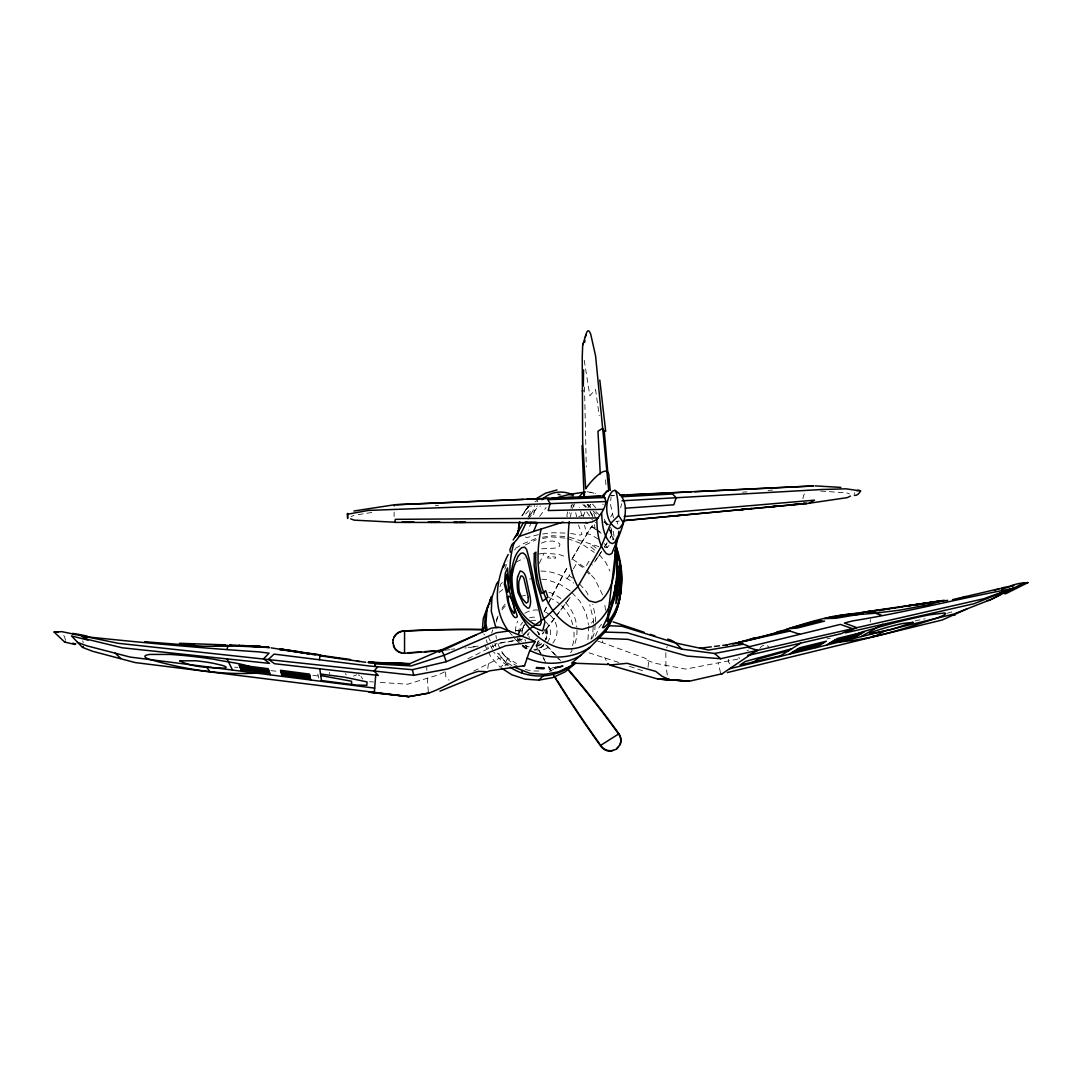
<?xml version="1.0" encoding="UTF-8"?>
<svg xmlns="http://www.w3.org/2000/svg" width="1082" height="1082" viewBox="0 0 1082 1082"><rect width="100%" height="100%" fill="white"/><g stroke="black" fill="none" stroke-linecap="round" stroke-linejoin="round"><path stroke-width="0.75" stroke-dasharray="5 3.75" d="M605.474 610.289L604.608 602.349M802.912 498.721L803.412 495.962A126.012 29.038 86.8 0 1 804.71 493.5M593.45 623.218L593.612 620.392L589.771 604.811M595.384 621.907L595.614 617.89L592.814 604.202M587.932 639.584L588.838 626.356L593.612 620.392M593.179 627.087L592.706 634.106L590.975 639.178L593.031 636.838M595.195 624.639L594.694 631.807L592.057 639.557M870.171 622.177L870.428 619.472M728.429 659.29L728.646 662.306L730.512 664.727M317.865 674.154L318.717 678.022M665.836 652.622L665.917 665.322L667.513 676.399M583.13 516.885L585.078 511.543M648.077 667.215L648.483 662.59L645.9 658.505L602.431 642.627L602.688 640.855M488.496 663.537L487.549 669.88M621.609 503.779L620.662 507.715M445.635 671.976L445.77 676.737L449.03 680.226M613.48 517.886L610.316 503.603L611.06 497.287M567.523 511.948L566.914 515.654A5.451 1.014 -73.3 0 0 567.495 516.533L568.943 514.045A6.451 1.204 -73.3 0 0 569.47 512.679M570.16 517.155L571.269 512.8M528.922 516.1L530.68 509.771L529.788 509.541L523.052 516.939M531.357 521.754L528.341 530.18M533.548 514.667L535.617 507.945L537.254 505.903M499.979 586.687L500.871 583.915L502.684 582.319M504.78 569.227L507.864 560.936M522.119 515.857L529.355 505.308M571.039 508.188L571.905 504.915L568.686 508.932M595.479 636L598.995 627.492L601.619 624.206M854.293 493.649L854.401 493.446A45.728 11.523 87.3 0 1 854.875 492.756M539.336 563.384L544.016 553.145L558.785 554.363L567.157 557.271M572.378 508.445L574.515 503.955M507.512 658.302L504.915 663.793L500.114 667.188L490.944 657.045L484.844 644.994M666.62 647.82L667.31 646.63M610.708 517.02L612.561 513.571M520.009 630.454L520.604 629.413M522.822 628.169L523.39 627.195M567.144 578.735L572.594 570.241M573.406 568.834L576.665 563.195L584.51 568.699M492.77 629.913L491.661 632.997M530.897 513.991L535.022 507.472L534.116 505.348M521.822 515.762L528.138 506.863M537.483 642.951L539.066 640.571M599.076 555.242L599.306 554.89A1200.425 1077.104 -7.2 0 0 601.051 552.212M546.167 638.691L545.531 639.611A12.714 12.565 32.6 0 0 546.18 629.995M542.785 645.913L543.462 644.94A13.931 13.768 32.6 0 1 533.926 649.498M759.834 648.416C761.363 645.156 766.191 643.939 768.68 646.793M539.661 516.466L546.112 507.444M528.124 519.184L536.51 508.608L540.418 505.97M587.851 507.837L590.664 504.496L589.636 504.496M525.325 510.406L528.922 506.254M515.559 548.303L523.553 543.597L536.983 538.106M524.675 511.245L528.3 507.093M528.03 517.155L531.005 513.815M609.044 545.463L607.07 547.519L604.459 547.681M513.166 636.595L517.169 641.396L520.009 638.407M353.449 676.115L356.668 674.816M514.477 549.994L515.424 549.156M602.566 594.843L594.843 579.005L590.961 574.745L590.082 575.475L586.363 570.958M499.248 592.3L502.765 589.433M504.902 665.728L507.282 663.956A40.494 40.007 32.6 0 0 509.622 665.863M351.068 516.682L353.922 515.316M537.118 644.669L539.959 642.573M535.076 501.818L537.524 500.222M473.673 671.124L498.423 658.735L505.348 656.544L516.506 663.55M467.938 658.735L495.962 644.818L496.827 646.698M516.141 562.072L524.161 558.163M525.379 544.976L536.307 539.688M444.459 671.936L438.278 674.884L407.589 684.216L376.793 682.187M578.748 516.628L583.401 514.91M947.088 613.305L951.551 611.912L951.917 613.007M737.938 659.073L685.772 669.082L654.664 663.198L647.523 660.453M826.973 638.948L830.205 638.272M915.102 620.825L924.975 618.796M542.677 538.511L551.414 536.902L566.765 538.254M747.094 650.431L748.555 650.16M538.538 534.643L526.718 537.592L525.433 536.983M529.423 579.032L532.452 578.491M538.227 554.146L544.016 553.145M371.775 512.489L357.087 514.802M542.434 537.24L552.375 535.739L564.723 536.496M542.65 533.967L552.97 532.75L564.993 533.047M768.085 490.417L772.575 490.105M615.928 521.375L619.269 521.064M614.4 495.434L611.032 495.597L614.508 495.799M610.586 495.827L613.954 495.664M642.505 670.691L626.938 665.471M435.329 505.335L436.344 505.389A5.965 1.217 -3.2 0 1 438.44 505.74M586.917 491.715L595.709 493.433M369.598 681.714L373.56 681.971M820.683 491.079L846.854 492.919L849.397 493.879M540.892 571.08C552.821 571.053 564.371 575.773 573.703 583.036M541.69 579.195L546.302 579.533L559.408 583.942L570.917 591.408M234.632 667.175L237.918 667.472M270.96 670.637L279.345 671.584M312.887 675.371L317.919 675.939M557.514 493.933L560.111 494.231M558.001 494.758L561.112 495.123M602.431 642.627L597.832 641.22M588.96 652.825L619.269 662.603M570.606 533.494L580.452 535.063L582.021 534.332L578.505 525.122M589.933 492.094L594.086 493.176M569.294 537.145L598.86 546.613M358.237 674.925L359.711 675.466M567.509 538.498L581.332 543.597L594.261 552.388M604.148 521.822L608.909 524.824M603.918 522.187L608.666 525.203M587.134 504.672L590.055 506.173M598.157 539.066L591.043 534.751L586.715 533.548L584.564 525.46M572.784 559.34L585.078 567.739L588.851 561.436L592.206 564.98M569.335 575.881L572.73 578.072M511.881 665.592L504.388 660.723L497.504 653.122M507.499 665.484L503.13 662.63L493.757 652.108M594.586 528.111L591.611 526.555A936.052 857.58 68.7 0 0 572.392 558.434M595.952 529.084L601.443 532.939M595.736 529.45L591.611 526.555A10.888 10.631 32.3 0 1 593.396 524.432M597.102 530.41L601.213 533.304M517.169 641.396L521.01 644.101M522.281 645.007L529.964 650.431M483.789 633.984L484.682 634.796M593.017 510.975L596.412 514.004M584.199 504.807L586.417 506.849M582.9 504.618L585.998 507.458M588.094 505.483L590.055 507.282M595.871 511.624L600.524 515.965M587.837 504.158L590.61 507.458M587.837 505.078L589.068 506.376M505.348 656.544L500.222 650.931M579.654 584.145L586.485 591.651L589.649 598.048M571.932 592.517L580.033 601.43L586.146 613.345L588.513 624.733M592.476 504.09L595.722 507.674M572.5 504.307L574.15 506.187M586.701 511.935L592.463 520.036M599.279 554.687L605.798 562.424L609.95 571.08M587.039 570.079L590.961 574.745M509.162 631.807L512.165 635.404M345.266 673.586L346.281 674.83M360.996 676.385L362.686 679.05M603.229 504.469L602.566 504.09M589.933 510.988L593.193 516.371M604.405 543.678L607.218 547.357M537.132 501.034L537.686 501.845M604.189 521.105L607.462 526.258M609.707 529.815L613.886 539.336M594.316 524.608L595.046 527.84M590.434 512.611L593.058 517.169M604.297 519.346L607.462 525.054M739.52 658.708L738.857 657.342M604.716 657.315L606.231 660.561M492.283 644.804L493.608 647.415M490.538 645.765L492.472 649.565M609.044 527.894L613.359 539.512M720.517 672.788L718.299 663.05M329.28 672.422L329.699 673.883M488.631 637.339L490.349 641.004M581.967 516.141L579.668 507.539M593.707 513.057L595.452 517.926M610.424 530.099L613.345 538.971M610.045 530.951L613.061 540.121M82.732 640.855L83.233 642.694M487.238 643.222L486.454 639.868M575.719 512.733L576.625 516.885M584.212 360.265L589.852 395.633L595.56 389.588L599.239 415.664M487.914 646.901L488.198 648.659M613.372 531.384L614.184 537.727M617.119 521.281L617.43 523.999M428.31 691.79L427.025 674.573M605.541 479.772L605.906 484.668M65.461 640.057L64.42 636.311A524.973 70.276 89.3 0 0 61.823 634.174M426.849 670.326L426.741 666.485M394.105 516.56L394.078 514.572A128.839 3.638 87.2 0 1 394.146 512.124M584.496 387.058L586.295 466.978M521.294 639.57A1009.465 954.73 61.5 0 1 494.88 643.993M474.944 646.793A1009.465 954.73 61.5 0 1 464.949 648.037M449.909 649.7A1009.465 954.73 61.5 0 1 444.891 650.201M522.755 639.016A1008.397 953.756 61.5 0 1 496.368 643.465M478.136 646.089A1008.397 953.756 61.5 0 1 468.154 647.374M454.805 648.902A1008.397 953.756 61.5 0 1 451.465 649.254M516.019 630.684A1128.147 1030.456 -25.3 0 1 522.62 630.982M515.843 630.427A1127.092 1029.577 -25.3 0 1 524.08 630.82M551.32 670.867A1414.526 1291.881 -31.9 0 1 547.898 665.214M544.503 659.533A1414.526 1291.881 -31.9 0 1 542.812 656.693M541.135 653.853A1414.526 1291.881 -31.9 0 1 536.158 645.278L535.847 645.575A1416.162 1293.274 -31.9 0 0 540.838 654.15M551.022 671.192A1416.162 1293.274 -31.9 0 1 547.6 665.525M545.896 662.698A1416.162 1293.274 -31.9 0 1 542.515 657.004M545.626 644.75A847.111 770.019 48.4 0 1 559.137 659.641M547.059 645.683A846.354 769.41 48.4 0 1 560.53 660.575M544.314 611.601A936.958 858.351 68.7 0 1 566.982 568.023M571.783 559.516A936.958 858.351 68.7 0 1 591.84 526.19A10.888 10.631 32.3 0 1 595.912 522.471M544.124 611.885A936.052 857.58 68.7 0 1 568.375 565.507M607.124 542.785A1200.425 1077.104 -7.2 0 1 604.54 546.829M598.427 556.243A1200.425 1077.104 -7.2 0 1 594.884 561.599M570.052 597.372A1200.425 1077.104 -7.2 0 1 557.514 614.36M554.566 618.255A1200.425 1077.104 -7.2 0 1 542.596 633.741L542.42 634.011A1199.248 1076.157 -7.2 0 0 554.376 618.539M606.88 543.137A1199.248 1076.157 -7.2 0 1 604.297 547.181M601.7 551.211A1199.248 1076.157 -7.2 0 1 594.654 561.923M568.889 598.995A1199.248 1076.157 -7.2 0 1 557.325 614.644M610.559 527.123A10.888 10.631 32.3 0 1 610.262 537.822L610.018 538.173A10.888 10.631 32.3 0 0 611.33 530.126M531.871 505.97A5.91 1.488 -4.2 0 1 530.41 506.2L526.014 506.268A5.91 1.488 -4.2 0 1 524.013 505.808M541.365 543.123A18.408 3.232 -11.8 0 1 546.667 541.311L552.686 541.027A18.421 3.746 4.1 0 1 559.935 544.53L559.218 546.41A14.715 2.976 4.1 0 1 551.103 548.358L541.69 548.817A14.715 2.583 -11.7 0 1 539.242 548.885M553.768 669.231A40.494 40.007 32.6 0 1 546.883 672.22M507.282 663.956A40.277 39.791 32.6 0 1 497.477 650.701M495.827 646.522A40.277 39.791 32.6 0 1 494.988 643.655M496.259 620.189A40.277 39.791 32.6 0 1 498.031 616.118M501.994 609.842A40.277 39.791 32.6 0 1 505.957 605.447M521.199 596.371A40.277 39.791 32.6 0 1 525.527 595.249M549.074 597.575A40.277 39.791 32.6 0 1 559.313 603.729M561.544 605.704A40.277 39.791 32.6 0 1 572.77 624.76M573.974 632.091A40.277 39.791 32.6 0 1 571.228 649.565M550.102 615.225A20.599 20.342 32.6 0 1 552.834 643.087M547.898 647.591A20.923 20.653 32.6 0 1 537.686 650.918M527.11 648.7A20.923 20.653 32.6 0 1 522.592 645.656M544.219 643.993A13.877 13.714 32.6 0 1 534.481 650.35M526.258 648.984A13.877 13.714 32.6 0 1 521.578 645.183M519.279 640.963A13.877 13.714 32.6 0 1 518.724 638.623M518.846 633.849A13.877 13.714 32.6 0 1 524.756 625.166M543.908 629.21A13.877 13.714 32.6 0 1 545.964 639.57M521.348 641.383A15.784 15.594 32.5 0 1 520.023 638.948M518.738 633.646A15.784 15.594 32.5 0 1 522.674 622.326M553.7 667.364A40.873 40.359 32.6 0 1 546.532 669.866M538.958 670.989A40.873 40.359 32.6 0 1 523.837 668.974M518.156 666.607A40.873 40.359 32.6 0 1 497.666 642.924M496.462 638.529A40.873 40.359 32.6 0 1 495.935 635.54M496.395 622.015A40.873 40.359 32.6 0 1 498.045 616.213M502.102 608.165A40.873 40.359 32.6 0 1 505.781 603.377M548.804 592.152A40.873 40.359 32.6 0 1 562.085 599.496M565.426 602.579A40.873 40.359 32.6 0 1 576.787 626.816M576.99 629.805A40.873 40.359 32.6 0 1 574.096 646.008M572.189 650.079A40.873 40.359 32.6 0 1 570.647 652.676M541.825 643.56A12.768 12.605 32.6 0 1 535.59 645.589M522.079 633.606A12.768 12.605 32.6 0 1 525.243 624.476M530.721 620.919A12.768 12.605 32.6 0 1 537.281 620.581M546.816 629.034A12.768 12.605 32.6 0 1 544.327 641.41M537.389 638.11A5.045 4.977 32.6 0 1 535.225 639.53M529.436 637.501A5.045 4.977 32.6 0 1 528.868 636.311M528.611 635.039A5.045 4.977 32.6 0 1 529.125 632.51M537.808 632.05A5.045 4.977 32.6 0 1 538.633 634.512M543.475 645.995A16.041 15.838 32.5 0 1 535.644 648.537M527.529 646.833A16.041 15.838 32.5 0 1 525.162 645.372M525.744 641.261A7.736 7.642 32.7 0 1 524.865 639.462M537.254 631.388A7.736 7.642 32.7 0 1 539.472 634.715M526.866 648.01A13.931 13.768 32.6 0 1 523.864 645.968M519.428 632.821A13.931 13.768 32.6 0 1 524.391 624.814M545.22 629.21A13.931 13.768 32.6 0 1 546.653 638.556M541.203 644.466A12.714 12.565 32.6 0 1 534.981 646.495M521.754 631.266A12.714 12.565 32.6 0 1 524.675 625.45M524.865 613.264A20.923 20.653 32.6 0 1 539.147 610.167M545.598 612.209A20.923 20.653 32.6 0 1 549.047 614.373M529.558 617.89A16.041 15.838 32.6 0 1 537.795 617.47M529.139 646.941A7.669 7.574 32.7 0 1 525.595 645.156M538.133 641.085A7.669 7.574 32.7 0 1 536.374 644.588M546.167 622.123A15.784 15.594 32.6 0 1 546.599 643.317M519.035 641.585A20.599 20.342 32.5 0 1 517.128 638.001M515.627 631.496A20.599 20.342 32.5 0 1 517.751 621.136M527.583 635.404A5.856 5.789 32.6 0 1 527.691 633.903M538.944 633.308A5.856 5.789 32.6 0 1 539.242 634.796M742.536 492.256A5.87 1.177 -4.9 0 1 747.026 491.931M548.182 556.446L547.506 557.893L555.066 558.528L555.769 557.095L548.182 556.446M590.826 546.924L595.059 550.427L596.696 548.682L592.909 545.463L590.826 546.924"/><path stroke-width="1.5" d="M585.93 334.717L582.698 345.05L582.238 357.249L582.671 442.389L585.7 488.848C590.393 481.409 611.587 457.605 608.787 481.585M617.024 578.735L616.24 548.425L620.094 563.343M620.216 563.627C623.083 583.32 621.338 605.731 608.26 621.65L607.07 621.69L607.692 619.12L614.197 599.32L617.105 578.302M616.794 576.922L616.875 559.191L615.428 549.724L616.361 556.121M617.024 579.668L616.97 578.532M617.159 579.208L617.295 562.572L615.658 550.332M616.74 574.42L616.794 558.555M616.781 575.827L616.889 570.877L616.997 574.434M583.563 369.963L583.32 385.936M617.267 570.363L617.538 563.249L615.617 551.333M582.589 391.833L582.63 390.102L582.508 390.927M350.433 660.277L350.487 659.533L319.812 655.219M621 582.914L620.622 593.734M319.366 659.682L320.177 655.124M519.333 524.702L518.048 533.602M518.156 532.939L519.495 521.795M226.99 649.416L227.788 646.711L230.047 644.913L268.16 647.117M486.954 609.572L485.913 623.543L487.211 630.238M485.859 631.361C482.734 619.364 487.292 607.394 491.674 596.398M375.725 675.182L374.291 692.818L374.183 691.993M392.901 642.803L393.091 639.665M617.146 581.305L617.078 580.479M616.726 576.057C615.306 595.073 609.166 615.753 592.219 626.478L582.116 629.345L571.702 627.546C538.444 608.571 533.575 563.222 541.095 529.057M616.497 579.736L616.781 576.747M616.97 579.005L614.008 595.763L615.36 584.97M569.254 521.551C566.427 548.452 567.55 581.697 589.257 600.875L595.506 602.471L601.484 600.253C614.508 587.553 615.469 567.59 615.252 550.454M394.267 505.835L394.876 504.807M615.739 583.698L614.846 590.38L616.808 580.493M617.024 581.034C615.401 597.453 609.761 613.021 602.458 627.668L603.797 627.601C620.284 613.967 622.326 589.487 621.298 569.551M618.444 534.021L618.945 531.235M517.466 535.374L518.359 530.559M617.119 539.12L608.111 613.832L608.99 625.991L604.906 632.091L590.096 647.239L571.661 663.117L607.949 664.483M365.716 662.279L319.677 655.787M209.624 671.3L206.148 666.566M584.118 496.706L584.551 493.73M619.729 596.818L621.109 590.583M614.779 490.362A19.76 2.664 87.4 0 1 618.606 515.587L623.489 522.809L619.797 527.975L617.497 528.746C604.635 523.133 603.729 500.912 612.493 491.12L614.779 490.362C637.082 503.657 618.187 536.226 611.871 553.497L609.274 554.66L606.542 553.754C598.076 544.76 597.291 531.235 596.75 519.495C601.281 513.423 609.95 502.751 603.269 495.948L394.916 504.712L353.936 511.002M514.058 542.785C502.657 579.384 514.518 628.169 551.55 645.034C584.334 660.547 616.943 626.87 620.27 595.222M519.955 522.024L518.4 528.408M617.457 607.557C623.638 587.702 623.056 565.615 616.077 546.126M615.807 611.087L614.17 615.78L617.092 609.071M65.366 641.356L64.582 641.978L54.1 632.05L57.495 632.172A524.973 70.276 89.3 0 1 58.36 632.402M408.726 696.592L369.003 692.169L408.78 696.632L428.729 693.116C445.811 687.016 460.675 676.128 478.46 671.327L486.859 671.706M521.659 672.693L522.308 670.678M582.698 345.05L583.157 343.603M611.533 619.161L610.072 623.705L605.555 631.036M608.99 625.382L608.977 623.868M526.677 521.619C522.674 529.585 519.482 538.89 512.057 544.314L509.96 549.277L510.271 552.185M489.659 601.93L490.552 599.252M508.175 554.498C496.165 578.099 491.498 607.962 508.161 630.617L535.292 641.491L529.355 651.702L524.554 665.66L489.497 670.881L439.995 691.128M618.187 535.428L614.698 542.528L612.466 543.556L610.113 542.745C602.89 534.9 602.174 523.269 601.633 513.111M603.742 496.273L606.502 491.282C612.994 487.982 600.415 495.61 603.256 495.948M393.145 639.922L394.078 636.96A11.131 10.996 -18 0 1 403.451 630.955L404.573 630.901A1127.092 1029.577 -25.3 0 1 482.788 629.467M490.43 599.631L491.485 596.966M518.927 536.51L533.669 531.424L537.267 522.444M486.67 610.045L487.739 607.462M484.817 626.005L482.22 631.888L483.262 618.62L487.874 606.096L489.835 603.364M83.341 646.441L82.286 647.225L71.48 635.918L88.034 640.111L82.056 636.297C140.755 642.586 199.994 647.956 259.044 651.905L269.053 653.176L263.562 658.816L269.499 663.388L122.131 647.78L85.911 638.975L83.463 637.109M350.663 518.86L354.166 520.144L394.781 522.227L395.336 519.333L598.157 517.994M377.672 666.904L374.074 671.029L378.281 675.425L274.476 663.712L268.539 659.371L274.057 654.11L369.517 666.012L412.377 669.69L446.163 661.711L499.424 639.421L521.456 636.216M850.398 496.07L847.274 497.625L808.349 503.36A163.112 36.802 88.6 0 1 803.777 502.873M515.262 537.227L523.309 522.849M567.13 668.135A846.354 769.41 48.4 0 1 618.931 733.785L600.334 745.566A1416.162 1293.274 -31.9 0 1 553.619 675.411M604.906 632.091L627.1 632.74L681.876 649.146L714.58 653.474L747.378 647.158L757.927 650.444L747.567 655.53L841.187 633.687L852.318 628.588L840.362 624.395L747.378 647.158M600.983 746.458L600.578 745.173L600.983 746.458A11.05 10.752 35.2 0 0 610.965 751.138L616.267 749.271L620.067 744.605A11.036 10.739 35.1 0 0 618.931 733.785M513.139 539.959L518.021 532.533M503.049 567.401L504.888 564.615M498.275 581.534L496.597 583.847L491.931 597.399L491.296 611.33L495.854 627.587L500.236 627.425L508.161 630.617M529.964 650.431L530.194 650.593C549.034 660.155 572.202 659.073 589.893 647.428L590.096 647.239M120.684 658.411L115.287 653.203M501.399 668.027L511.732 674.735L524.973 679.144L538.944 680.132L544.381 674.424L558.501 671.814L571.391 665.714M521.903 636.432L527.962 630.197L546.18 617.01L577.68 586.931L601.376 546.153L610.694 523.404L618.606 515.587M439.238 651.729L440.685 650.796A541.649 24.345 86.5 0 1 444.039 655.286L446.163 661.711M542.096 499.722C550.129 491.242 563.222 489.97 573.433 495.15M616.483 748.866L618.566 746.972M574.312 663.09C557.392 678.887 529.057 680.078 510.095 667.161M563.249 670.448L565.764 668.324M571.634 665.673L575.137 662.752M596.75 519.495L591.989 522.011L587.431 522.741L394.849 522.39M535.644 499.018L545.531 493.203L556.973 489.957M607.935 663.428L609.707 665.065L657.761 679.023L689.532 681.173L722.221 673.721L749.907 655.029M752.463 662.711L757.752 659.263L789.197 650.377M800.572 643.249L779.202 656.612M789.387 654.096L799.544 647.834L826.364 641.193L815.612 647.604M826.716 644.858L837.711 638.38L864.41 631.874L852.819 638.488M861.367 636.419L882.777 624.328M269.066 647.536L238.256 646.116L239.447 645.278M885.333 630.617L874.824 636.392L872.917 635.851M438.967 652.243L476.31 634.809M812.163 486.332L813.299 486.034L694.712 491.728M874.026 610.884L867.521 611.546L944.302 600.307L929.086 604.595L899.845 610.14L873.35 613.386L835.142 616.294L835.886 616.267M87.155 636.148C88.291 636.216 64.176 631.374 75.361 634.539M1008.965 589.825L974.098 603.702L845.231 632.902L856.714 627.574L844.352 623.016L853.211 620.811C906.161 612.317 958.53 598.617 1011.007 588.892L1001.675 593.288L1014.077 587.864L991.68 599.198L953.878 614.049L729.552 668.771M727.28 672.571L942.246 619.986L966.916 608.923M999.903 594.978L989.056 600.442L987.271 600.483M1010.764 585.903A496.881 158.297 82.1 0 1 1020.245 583.293L1027.9 582.643L1005.76 593.72L1004.245 593.653M580.872 655.273C564.818 665.024 544.205 665.66 527.137 658.14M959.409 598.765L960.37 598.346M598.86 497.111L599.942 496.679M994.737 590.407L996.062 589.825M410.01 663.55L491.404 628.155L498.247 627.249M572.513 664.443L575.705 663.117L565.21 671.827L552.672 677.643L538.944 680.132M726.036 645.427L727.659 644.777L722.749 645.386M962.669 597.507L965.699 596.507M997.347 589.392L999.957 588.486M584.605 492.756L581.94 493.717L578.775 497.165L600.334 496.286M824.443 618.593L835.953 618.255L862.773 613.67C820.075 613.142 779.649 635.012 738.276 642.478L790.293 630.982M911.599 605.136L899.02 607.354M533.669 531.424L563.127 522.051M777.147 631.712L788.764 630.657L799.814 634.282M787.277 628.899L797.853 627.898L824.633 621.082L813.394 621.663M879.26 610.803L881.262 610.221M732.825 644.088L754.492 638.001M728.822 644.372C735.584 642.099 742.982 643.411 749.231 646.576M750.556 639.07L787.547 630.59M789.765 628.29L816.031 621.122M827.148 618.092L833.086 616.483M792.457 627.871L818.898 620.825M830.083 617.849L856.592 613.291M794.959 627.736L821.536 620.811M557.987 497.368L569.064 494.474L585.294 491.972M809.093 503.211L814.516 500.155L624.179 516.52M832.788 617.89L859.446 613.345M347.565 514.234L347.484 513.395L347.647 518.508L347.565 514.234L368.435 510.42L606.312 501.521M911.504 605.325L939.054 601.322L934.659 602.255M791.781 648.767L745.457 661.413L740.074 664.997L780.568 655.76M823.456 642.924L796.785 649.538M834.736 640.125L861.272 633.673M820.927 644.439L794.404 650.999M832.153 641.653L858.54 635.229M818.181 646.076L791.808 652.608M829.339 643.303L855.578 636.919M1001.229 588.013L1013.834 585.443L1001.269 589.352L1003.176 589.392M624.219 520.591L806.82 503.482L623.935 520.645M952.485 599.658L999.268 588.689M955.298 614.833L953.715 614.86M598.211 638.177L628.006 639.354L687.097 656.057L720.68 658.735L983.781 598.752L1015.214 587.364L1023.991 582.833L1027.9 582.643M613.156 750.326L611.195 750.732A11.036 10.739 35.1 0 1 601.227 746.066M54.1 632.05L61.796 631.658L118.276 643.317L413.743 675.303L448.002 668.906L505.565 645.792L535.292 641.491M256.231 646.414L259.301 646.062L203.254 646.265L144.663 641.734L146.827 642.153M859.27 612.926L865.438 611.952L872.43 612.304L881.627 615.306M882.587 609.693L883.399 609.545M743.266 644.196L708.669 650.039L675.641 643.006L621.866 626.248L608.774 625.734M931.386 602.863L932.833 602.633M910.963 605.487L942.841 600.578M320.069 654.921L279.589 649.565L281.117 649.471M883.832 609.666L889.472 608.814M839.186 615.617L853.509 613.548M915.426 605.054L925.042 603.648M928.248 603.188L931.453 602.715M936.268 602.025L939.514 601.551M942.76 601.078L947.629 600.361M892.731 608.273L895.112 607.935M907.284 605.839L938.31 601.389M852.089 613.94L902.307 606.894M905.593 606.434L910.503 605.744M880.897 610.059L874.648 610.803M722.221 673.721L721.383 673.734M699.838 648.28L711.293 646.833M714.566 646.427L719.476 645.805M680.551 515.33L675.425 515.816M743.185 509.446L739.939 509.744L751.611 508.54L746.147 509.176M768.572 507.079L765.393 507.282L777.106 506.106L771.534 506.795M793.836 504.712C779.892 505.632 815.855 502.237 796.798 504.442M673.897 515.952L669.055 516.398M509.054 630.914L496.381 632.767L444.039 655.286L411.133 665.944L374.697 663.834L373.926 662.427L368.232 662.549L373.709 662.711M524.554 665.66L523.066 665.755M625.423 508.202L673.802 504.794L676.196 497.747L672.544 494.014L622.38 496.719M622.042 500.804L821.509 489.524L846.151 488.821L860.582 490.971A59.524 14.864 88.1 0 1 854.482 495.326L854.307 495.069M394.146 637.217A11.145 11.009 -18 0 1 403.532 631.212L404.654 631.144A1128.147 1030.456 -25.3 0 1 482.924 629.71M619.864 495.177L813.434 485.899M620.689 495.34L624.043 495.177M627.411 495.001L645.913 494.109M649.281 493.947L691.344 491.891M396.539 504.739L523.539 499.451M526.88 499.316L548.588 498.423M551.928 498.288L573.622 497.382M604.879 497.558L547.749 499.627L550.143 503.455L548.236 510.528L603.147 509.338M407.86 522.363L414.054 522.16L402.044 522.187L406.318 522.363M433.774 522.403L440.036 522.187L428.066 522.214L432.245 522.403M459.295 522.444L465.598 522.308L453.696 522.336L457.781 522.444M214.953 645.048L225.245 644.872L179.463 643.29M381.797 663.766L385.138 663.821M382.095 662.941L408.969 663.699M382.162 662.995L407.481 663.78M188.322 644.115L194.503 644.317M215.048 644.98L228.18 645.413M242.395 645.873L261.249 646.495M368.597 662.292L409.469 663.631M238.919 645.575L267.741 647.334M840.863 487.4L815.017 485.872M242.179 645.467L268.62 647.185M368.407 662.238L409.983 663.969M187.01 644.047L192.028 644.304M544.381 674.424L529.991 673.356L514.18 667.148M374.71 688.125L130.138 657.072L86.925 645.832L77.349 642.343M356.668 661.21L359.684 661.575M239.771 666.634L268.715 670.299M240.42 668.054L269.202 671.692M241.137 669.596L269.743 673.22M585.362 522.484L587.431 522.741M320.543 674.045L344.576 677.17L367.014 681.917L366.866 685.285L356.357 685.068L321.489 680.537M309.844 675.682L280.982 671.908M310.101 677.048L281.401 673.302M310.385 678.522L281.861 674.803M279.981 649.092L301.391 652.148M280.333 648.957L319.907 654.948M280.738 649.078L309.452 654.015L306.355 653.528M264.251 646.779L269.445 647.604M320.313 655.449L325.073 656.219M328.238 656.72L331.417 657.234M334.581 657.734L339.342 658.505M342.507 659.006L345.685 659.52M271.122 647.861L303.244 653.028M312.576 654.529L315.714 655.029M320.407 655.787L323.653 656.301M569.064 494.474L572.324 495.001M320.759 675.547L351.555 681.241L351.623 684.46M609.707 665.065L627.1 663.307L655.746 671.395L662.022 676.264L669.772 679.807L668.392 678.779M64.825 642.113L75.131 644.52M72.832 643.222L75.808 643.966M613.075 621.866L644.047 632.24M650.241 634.322L654.88 635.878M82.611 647.428L92.43 651.229L135.101 662.563L408.644 696.619L428.729 693.116M394.781 522.227L395.038 522.336A166.75 4.612 87.4 0 1 394.646 522.16M231.467 645.521L230.047 644.913M720.68 658.735L714.58 653.474M681.876 649.146L675.641 643.006A534.738 79.595 84.7 0 0 667.716 639.164M608.747 490.728L595.6 356.005L590.826 334.622A52.166 6.478 87.9 0 0 585.376 337.178M226.99 658.816L232.441 669.866M393.348 645.359L394.592 647.956A11.131 10.996 -18 0 0 401.571 652.716M241.8 671.043L239.027 664.984L268.147 668.69L270.23 674.641M616.24 546.41L620.649 566.522M282.28 676.223L280.495 670.299L309.533 674.113L310.642 679.902M404.573 630.901L404.533 653.217A1009.465 954.73 61.5 0 0 443.214 650.363M413.743 675.303L412.377 669.69M374.71 663.956L375.278 666.539M404.465 652.933L404.533 653.217A11.145 11.009 -18 0 1 394.646 648.226L392.847 642.532M620.527 566.616L621.379 571.553M615.428 549.724L615.969 553.24M319.785 668.906L321.597 681.335M599.793 380.039L605.69 431.339M609.071 479.556L610.302 490.376M607.895 473.659L604.243 430.988L602.485 428.377L597.954 431.258L600.28 473.997M582.035 445.622L584.064 496.327M616.902 560.976L616.997 567.725L617.105 561.031M441.429 650.241A1008.397 953.756 61.5 0 1 438.075 650.553M434.721 650.85A1008.397 953.756 61.5 0 1 424.658 651.648M421.29 651.891A1008.397 953.756 61.5 0 1 407.833 652.757M599.617 743.834A1414.526 1291.881 -31.9 0 1 578.911 713.985M577.991 712.605A1414.526 1291.881 -31.9 0 1 572.513 704.355M571.607 702.975A1414.526 1291.881 -31.9 0 1 568.009 697.43M567.117 696.051A1414.526 1291.881 -31.9 0 1 562.667 689.085M561.774 687.692A1414.526 1291.881 -31.9 0 1 557.379 680.7M556.513 679.307A1414.526 1291.881 -31.9 0 1 554.768 676.493M619.837 744.998A11.05 10.752 35.2 0 0 618.715 734.178A847.111 770.019 48.4 0 0 569.051 671.002M584.605 342.467A52.166 6.478 87.9 0 1 584.889 340.181M856.849 490.741A45.728 11.523 87.3 0 1 860.582 490.958M507.242 576.922L508.621 589.392L507.674 592.314L505.199 582.982L506.971 574.001L507.242 576.922M619.229 565.981L618.147 583.441A16.149 1.217 -80.5 0 0 616.415 595.032L615.888 603.648L620.297 587.526A18.489 1.082 -89.2 0 0 620.297 573.609L619.229 565.981M618.458 582.698L616.686 598.427L620.013 586.769A13.417 0.784 -89.2 0 0 620.013 576.652L619.526 571.215A14.228 0.866 90 0 0 618.89 573.69L618.458 582.698M534.292 553.47L534.089 565.129L536.672 583.076L542.569 601.2L547.911 597.264L545.68 590.704L541.839 593.572C536.902 580.425 535.09 566.17 535.955 552.185L534.292 553.47M528.3 597.507L527.989 601.971L526.231 603.093L521.93 598.197L519.292 591.84A13.484 3.733 83.4 0 1 518.833 581.683L520.78 576.097A14.296 4.003 84.2 0 1 523.945 578.397L528.3 597.507M512.043 575.353C511.245 594.505 518.197 616.726 536.699 625.396L540.026 625.193L541.23 622.596L540.784 617.727L527.502 559.394L525.514 554.958L523.161 552.929L520.604 553.429L518.035 556.378L513.909 566.684L512.043 575.353M504.442 584.28L506.971 594.938C506.227 598.644 512.922 623.3 517.372 616.429L509.554 591.935L507.526 568.009L505.294 573.162L504.442 584.28M508.148 596.534C507.945 602.485 510.136 609.071 514.18 613.399C515.803 610.627 510.907 593.463 508.148 596.534M510.623 575.015C509.176 596.899 519.644 624.936 542.718 630.82L545.058 621.758C535.631 598.589 533.602 573.149 526.569 549.44L524.581 547.086L521.74 547.681C513.531 554.282 512.719 565.467 510.623 575.015M517.629 576.747L517.331 578.721A18.57 5.153 83.4 0 0 517.953 592.679L523.864 604.73L527.691 608.165L529.125 608.043C532.655 601.403 528.814 593.382 527.881 586.444C526.379 581.521 526.407 571.539 520.144 571.012L517.629 576.747M179.828 660.872C191.96 667.323 209.367 667.635 223.744 668.135A22.83 2.529 7.7 0 0 222.297 665.376L213.168 663.266A23.858 2.637 7.7 0 0 195.179 660.75L179.828 660.872M260.37 671.449L259.085 672.936C222.081 675.52 184.17 669.42 148.599 659.087A56.548 6.208 7.6 0 1 150.141 654.421L169.712 654.434A59.05 6.478 7.6 0 1 214.087 659.29C229.492 662.711 246.655 663.144 260.37 671.449M536.794 667.499L536.131 668.257L543.746 668.811L544.435 668.067L536.794 667.499M555.431 667.472L554.701 668.23L562.938 666.093L555.431 667.472M838.848 640.598L837.4 642.045C871.592 639.76 905.147 628.317 937.756 617.754A54.33 3.895 -14.7 0 0 944.059 613.021L930.29 614.725A56.751 4.071 -14.7 0 0 891.189 623.692L863.585 631.523L838.848 640.598M912.965 622.326L891.365 629.521L870.32 633.836A21.938 1.582 -14.8 0 1 875.73 630.792L885.563 627.776A22.938 1.65 -14.8 0 1 902.307 623.543L912.965 622.326M689.234 681.133L657.761 679.023L689.234 681.133M525.636 522.457L524.581 522.525L536.361 522.525L525.636 522.457"/></g></svg>
